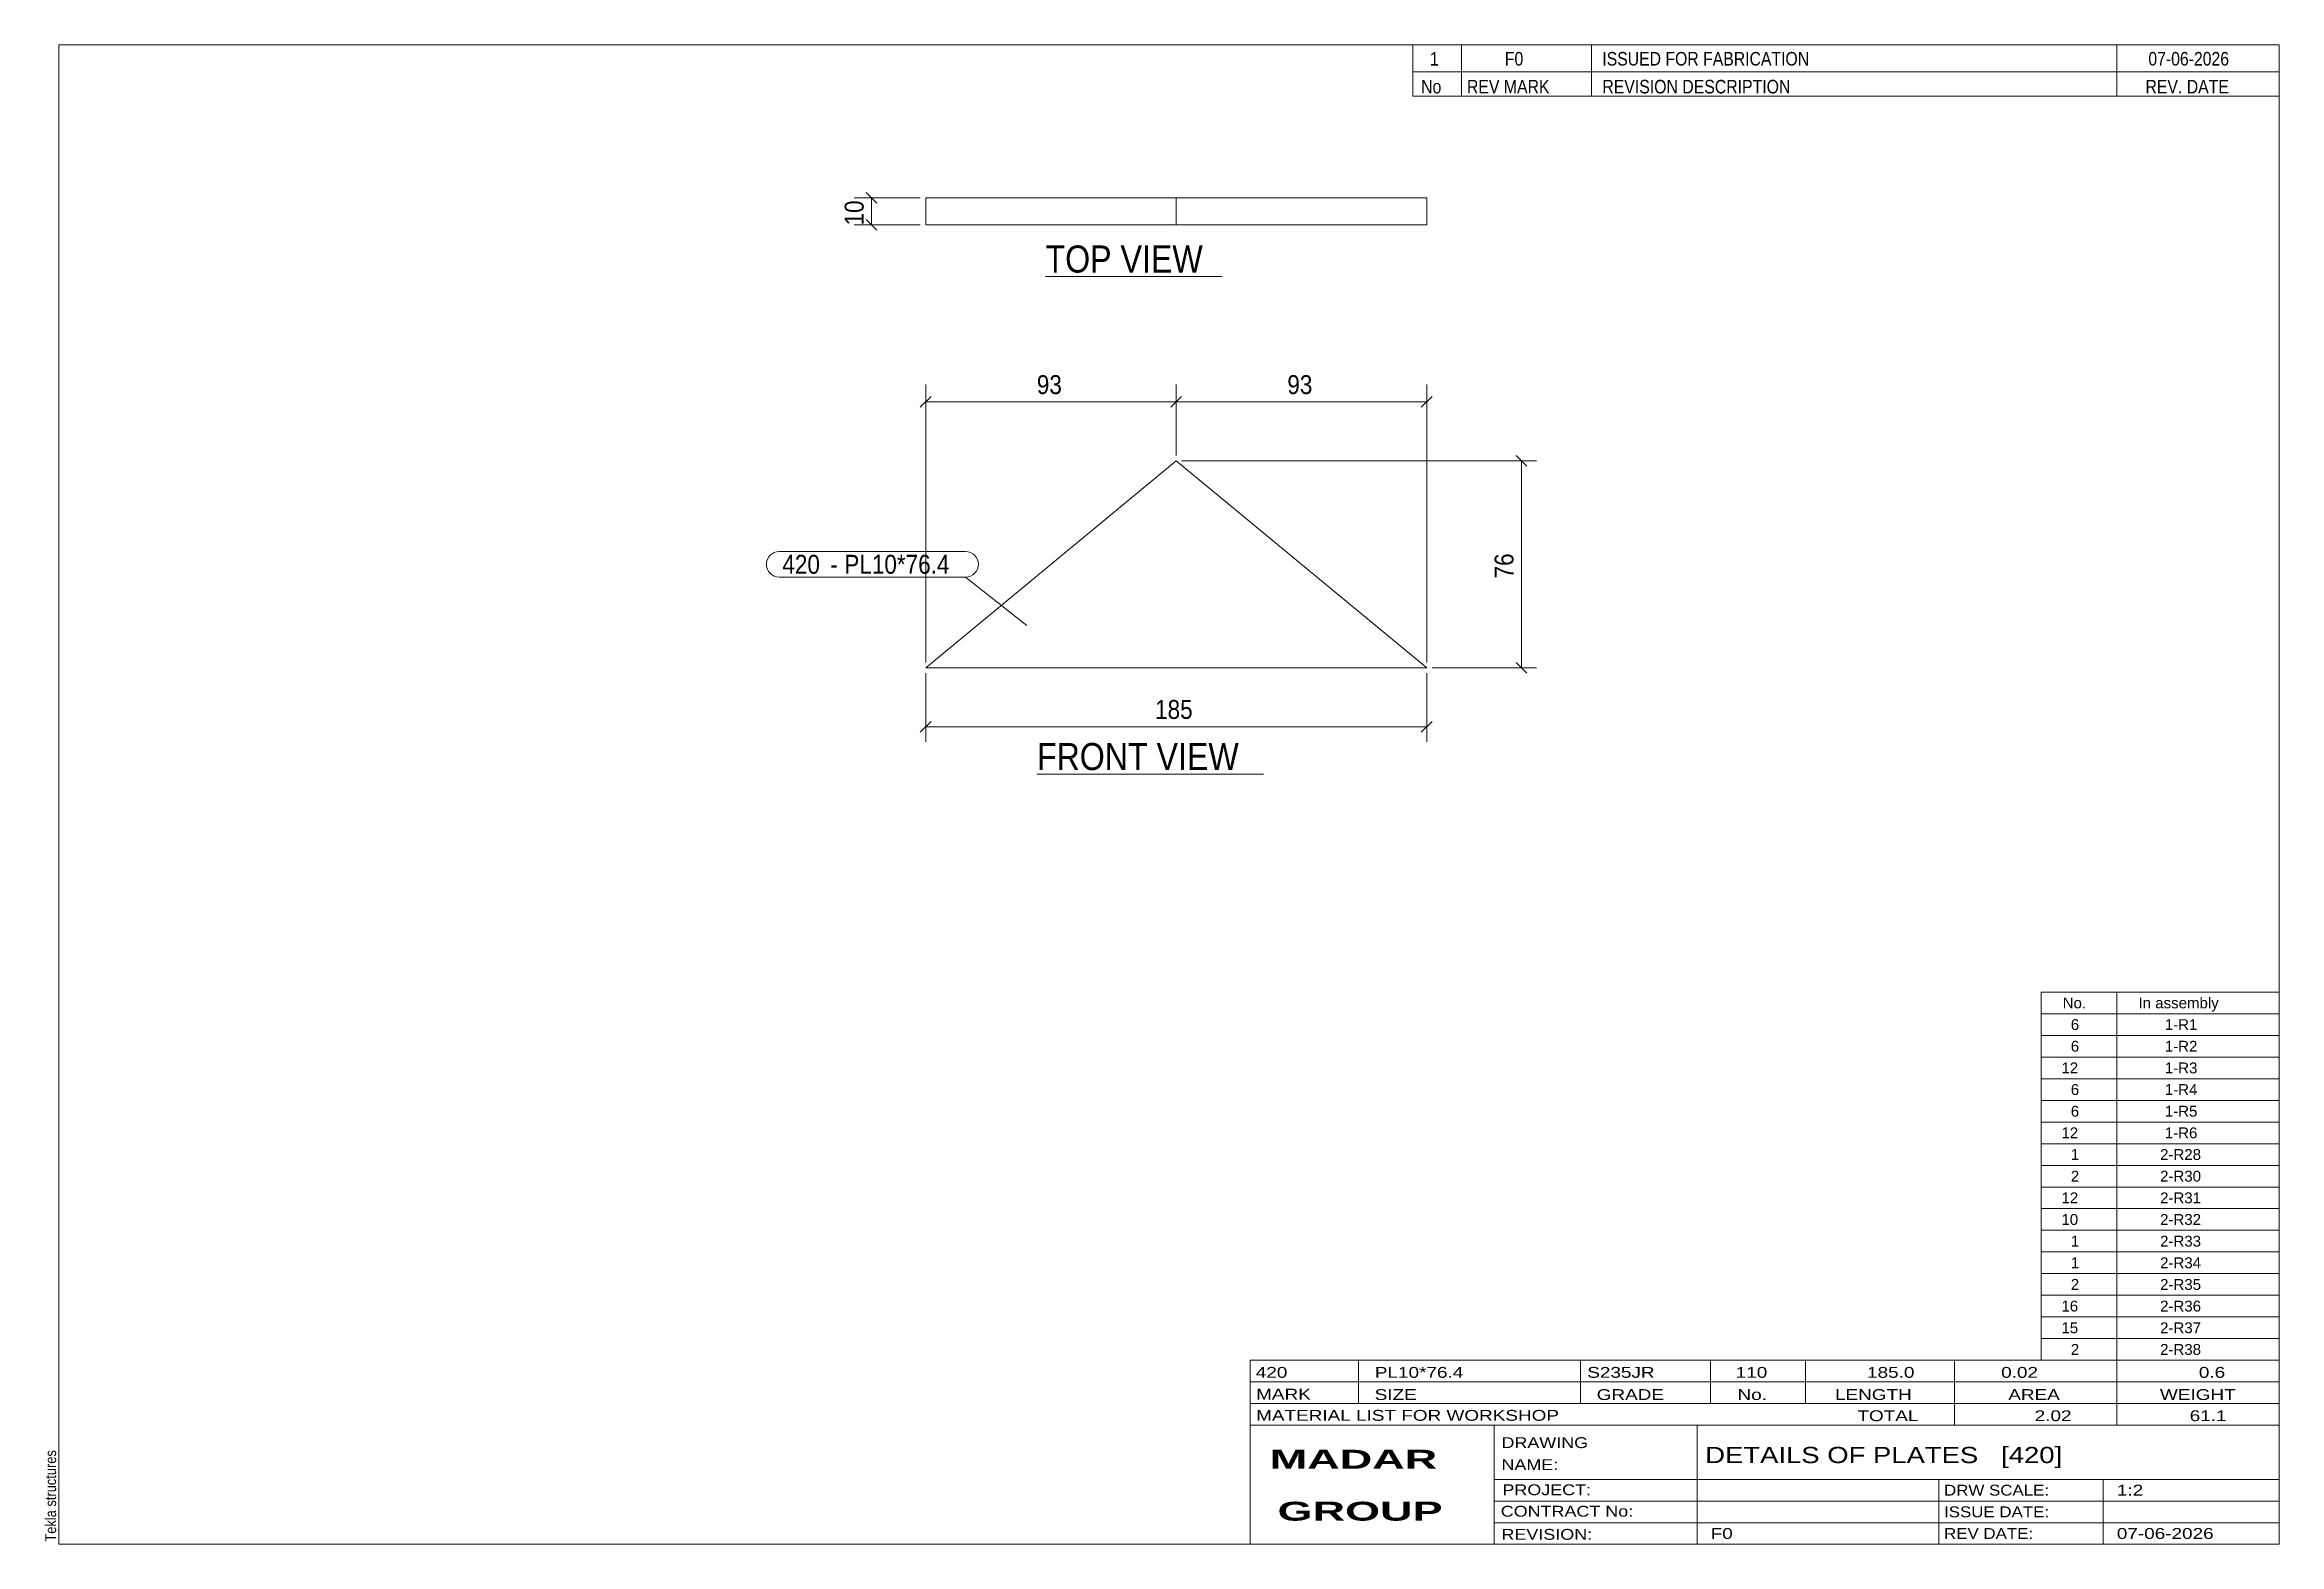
# Model space of a CAD drawing. Header units: millimetres. Extents: x 2 to 415, y 5 to 282.
import ezdxf

# ---------------------------------------------------------------- set-up
doc = ezdxf.new("R2010")
doc.units = ezdxf.units.MM
doc.linetypes.add('XKITLINE00', pattern=[0])
for name, color, linetype, lineweight in [('Dimensions', 7, 'Continuous', 0), ('DrawingSheet', 5, 'Continuous', 0), ('OtherObjectType', 7, 'Continuous', 0), ('Part', 2, 'Continuous', 0), ('PartMark', 7, 'Continuous', 0)]:
    doc.layers.add(name, color=color, linetype=linetype, lineweight=lineweight)
doc.styles.add('ARIAL', font='ARIAL.TTF')
doc.styles.add('ARIAL_BOLD', font='ARIALBD.TTF')
doc.styles.add('ARIAL_NARROW', font='ARIALN.TTF')

# ---------------------------------------------------------------- blocks, each defined once
blk = doc.blocks.new('*A1')
at = {"layer": 'Part', "color": 2, "linetype": 'XKITLINE00', "lineweight": 0}
for p, q in [((165.06, 166.9), (211.31, 205.12)), ((211.31, 205.12), (257.57, 166.9)), ((257.57, 166.9), (165.06, 166.9))]:
    blk.add_line(p, q, dxfattribs=at)
blk = doc.blocks.new('*A2')
at = {"layer": 'Part', "color": 2, "linetype": 'XKITLINE00', "lineweight": 0}
for p, q in [((165.06, 248.7), (165.06, 253.7)), ((257.57, 253.7), (165.06, 253.7)), ((211.31, 248.7), (211.31, 253.7)), ((257.57, 248.7), (257.57, 253.7)), ((211.31, 248.7), (165.06, 248.7)), ((257.57, 248.7), (211.31, 248.7))]:
    blk.add_line(p, q, dxfattribs=at)
blk = doc.blocks.new('*A3')
at = {"layer": 'DrawingSheet', "color": 5, "linetype": 'XKITLINE00', "lineweight": 0}
for p, q in [((415, 282), (5, 282)), ((5, 282), (5, 5)), ((415, 5), (415, 282)), ((5, 5), (415, 5))]:
    blk.add_line(p, q, dxfattribs=at)
at = {"layer": 'DrawingSheet', "color": 5, "style": 'ARIAL', "width": 0.85}
blk.add_text('Tekla structures', height=2, rotation=90, dxfattribs=at).set_placement((4.5, 5.5))
blk = doc.blocks.new('*A4')
at = {"layer": 'OtherObjectType', "color": 7, "linetype": 'XKITLINE00', "lineweight": 0}
for p, q in [((371, 107), (415, 107)), ((371, 103), (371, 107)), ((385, 103), (385, 107)), ((415, 103), (415, 107)), ((371, 103), (415, 103)), ((371, 99), (371, 103)), ((385, 99), (385, 103)), ((415, 99), (415, 103)), ((371, 99), (415, 99)), ((371, 95), (371, 99)), ((371, 95), (415, 95)), ((371, 91), (371, 95)), ((385, 95), (385, 99)), ((385, 91), (385, 95)), ((415, 95), (415, 99)), ((415, 91), (415, 95)), ((371, 91), (415, 91)), ((371, 87), (371, 91)), ((385, 87), (385, 91)), ((415, 87), (415, 91)), ((371, 87), (415, 87)), ((371, 83), (371, 87)), ((385, 83), (385, 87)), ((415, 83), (415, 87)), ((371, 83), (415, 83)), ((371, 79), (371, 83)), ((385, 79), (385, 83)), ((415, 79), (415, 83)), ((371, 79), (415, 79)), ((371, 75), (371, 79)), ((385, 75), (385, 79)), ((415, 75), (415, 79)), ((371, 75), (415, 75)), ((371, 71), (371, 75)), ((385, 71), (385, 75)), ((415, 71), (415, 75)), ((371, 71), (415, 71)), ((371, 67), (371, 71)), ((385, 67), (385, 71)), ((415, 67), (415, 71)), ((371, 67), (415, 67)), ((371, 63), (371, 67)), ((385, 63), (385, 67)), ((415, 63), (415, 67)), ((371, 63), (415, 63)), ((371, 59), (371, 63)), ((385, 59), (385, 63)), ((415, 59), (415, 63)), ((371, 59), (415, 59)), ((371, 55), (371, 59)), ((385, 55), (385, 59)), ((415, 55), (415, 59)), ((371, 55), (415, 55)), ((371, 51), (371, 55)), ((385, 51), (385, 55)), ((415, 51), (415, 55)), ((371, 51), (415, 51)), ((371, 47), (371, 51)), ((385, 47), (385, 51)), ((415, 47), (415, 51)), ((371, 47), (415, 47)), ((371, 43), (371, 47)), ((385, 43), (385, 47)), ((415, 43), (415, 47)), ((371, 43), (415, 43)), ((371, 39), (371, 43)), ((385, 39), (385, 43)), ((415, 39), (415, 43)), ((371, 39), (415, 39))]:
    blk.add_line(p, q, dxfattribs=at)
at = {"layer": 'OtherObjectType', "color": 7, "style": 'ARIAL_NARROW', "width": 1.211571}
for s, p in [('No.', (375, 104)), ('In assembly', (389, 104)), ('6', (376.5, 100)), ('1-R1', (393.86, 100)), ('6', (376.5, 96)), ('1-R2', (393.86, 96)), ('12', (374.77, 92)), ('1-R3', (393.86, 92)), ('6', (376.5, 88)), ('1-R4', (393.86, 88)), ('6', (376.5, 84)), ('1-R5', (393.86, 84)), ('12', (374.77, 80)), ('1-R6', (393.86, 80)), ('1', (376.5, 76)), ('2-R28', (392.99, 76)), ('2', (376.5, 72)), ('2-R30', (392.99, 72)), ('12', (374.77, 68)), ('10', (374.77, 64)), ('2-R31', (392.99, 68)), ('2-R32', (392.99, 64)), ('1', (376.5, 60)), ('2-R33', (392.99, 60)), ('1', (376.5, 56)), ('2-R34', (392.99, 56)), ('2', (376.5, 52)), ('2-R35', (392.99, 52)), ('16', (374.77, 48)), ('2-R36', (392.99, 48)), ('15', (374.77, 44)), ('2-R37', (392.99, 44)), ('2', (376.5, 40)), ('2-R38', (392.99, 40))]:
    blk.add_text(s, height=2, dxfattribs=at).set_placement(p)
blk = doc.blocks.new('*A5')
at = {"layer": 'OtherObjectType', "color": 7, "linetype": 'XKITLINE00', "lineweight": 0}
for p, q in [((255, 282), (415, 282)), ((415, 282), (255, 282)), ((255, 282), (255, 277)), ((264, 282), (264, 277)), ((288, 282), (288, 277)), ((385, 282), (385, 277)), ((415, 282), (415, 277)), ((255, 277), (415, 277)), ((255, 277), (255, 272.5)), ((255, 277), (415, 277)), ((264, 277), (264, 272.5)), ((288, 277), (288, 272.5)), ((385, 277), (385, 272.5)), ((415, 277), (415, 272.5)), ((415, 272.5), (255, 272.5))]:
    blk.add_line(p, q, dxfattribs=at)
at = {"layer": 'OtherObjectType', "color": 7, "style": 'ARIAL_NARROW'}
for s, width, p in [('1', 1.017001, (258.16, 278.15)), ('F0', 1.017001, (272, 278.15)), ('ISSUED FOR FABRICATION', 1.017001, (290, 278.15)), ('07-06-2026', 1.017001, (390.82, 278.15)), ('No', 1.02, (256.54, 273)), ('REV MARK', 1.02, (265, 273)), ('REVISION DESCRIPTION', 1.02, (290, 273)), ('REV. DATE', 1.02, (390.28, 273))]:
    blk.add_text(s, height=2.5, dxfattribs=dict(at, width=width)).set_placement(p)
blk = doc.blocks.new('*A6')
at = {"layer": 'OtherObjectType', "color": 7, "linetype": 'XKITLINE00', "lineweight": 0}
for p, q in [((225, 39), (415, 39)), ((225, 39), (225, 35)), ((225, 39), (415, 39)), ((245, 35), (245, 39)), ((286, 35), (286, 39)), ((310, 35), (310, 39)), ((327.5, 35), (327.5, 39)), ((355, 35), (355, 39)), ((385, 35), (385, 39)), ((415, 35), (415, 39)), ((225, 35), (415, 35)), ((225, 35), (225, 5)), ((225, 35), (415, 35)), ((245, 31), (245, 35)), ((286, 31), (286, 35)), ((310, 31), (310, 35)), ((327.5, 31), (327.5, 35)), ((355, 31), (355, 35)), ((385, 31), (385, 35)), ((415, 31), (415, 35)), ((225, 31), (415, 31)), ((355, 27), (355, 31)), ((385, 27), (385, 31)), ((415, 27), (415, 31)), ((225, 27), (415, 27)), ((270, 21), (270, 27)), ((307.5, 17), (307.5, 27)), ((415, 21), (415, 27)), ((270, 21), (270, 5)), ((415, 17), (415, 21)), ((270, 17), (415, 17)), ((307.5, 5), (307.5, 17)), ((352.16, 13), (352.16, 17)), ((382.5, 5), (382.5, 17)), ((415, 13), (415, 17)), ((270, 13), (415, 13)), ((352.16, 5), (352.16, 13)), ((415, 9), (415, 13)), ((270, 9), (415, 9)), ((415, 5), (415, 9)), ((225, 5), (415, 5)), ((262.5, 5), (415, 5))]:
    blk.add_line(p, q, dxfattribs=at)
at = {"layer": 'OtherObjectType', "color": 7, "style": 'ARIAL_NARROW'}
for s, height, width, p in [('420', 2, 1.525501, (226.01, 35.76)), ('PL10*76.4', 2, 1.525501, (248, 35.76)), ('S235JR', 2, 1.525501, (287.22, 35.76)), ('110', 2, 1.525501, (314.63, 35.76)), ('185.0', 2, 1.525501, (338.88, 35.76)), ('0.02', 2, 1.525501, (363.64, 35.76)), ('0.6', 2, 1.525501, (400.14, 35.76)), ('MARK', 2, 1.525501, (226.08, 31.73)), ('SIZE', 2, 1.525501, (247.96, 31.66)), ('GRADE', 2, 1.525501, (288.96, 31.66)), ('No.', 2, 1.525501, (314.96, 31.66)), ('LENGTH', 2, 1.525501, (332.96, 31.66)), ('AREA', 2, 1.525501, (364.96, 31.66)), ('WEIGHT', 2, 1.525501, (392.96, 31.66)), ('MATERIAL LIST FOR WORKSHOP', 2, 1.525501, (226.08, 27.82)), ('TOTAL', 2, 1.525501, (337.1, 27.75)), ('2.02', 2, 1.525501, (369.83, 27.75)), ('61.1', 2, 1.525501, (398.45, 27.75)), ('DRAWING', 2, 1.445, (271.38, 22.78)), ('NAME:', 2, 1.445, (271.38, 18.72)), ('DETAILS OF PLATES   [420]', 3, 1.474651, (309, 20)), ('PROJECT:', 2, 1.445, (271.55, 14.07)), ('DRW SCALE:', 2, 1.36, (353.1, 14)), ('1:2', 2, 1.525501, (385, 14)), ('CONTRACT No:', 2, 1.445, (271.25, 10.11)), ('ISSUE DATE:', 2, 1.36, (353.1, 10)), ('REVISION:', 2, 1.445, (271.38, 5.84)), ('F0', 2, 1.525501, (310, 6)), ('REV DATE:', 2, 1.36, (353.1, 6)), ('07-06-2026', 2, 1.525501, (385, 6))]:
    blk.add_text(s, height=height, dxfattribs=dict(at, width=width)).set_placement(p)
at = {"layer": 'OtherObjectType', "color": 1, "style": 'ARIAL_BOLD', "width": 1.7}
for s, p in [('MADAR ', (228.58, 18.97)), ('GROUP', (230.03, 9.37))]:
    blk.add_text(s, height=3.5, dxfattribs=at).set_placement(p)
blk = doc.blocks.new('*A7')
at = {"layer": 'Dimensions', "color": 7, "linetype": 'XKITLINE00', "lineweight": 0}
for p, q in [((212.31, 205.12), (277.86, 205.12)), ((274.07, 206.11), (276.05, 204.13)), ((275.06, 166.9), (275.06, 205.12)), ((258.57, 166.9), (277.86, 166.9)), ((274.07, 167.89), (276.05, 165.91))]:
    blk.add_line(p, q, dxfattribs=at)
at = {"layer": 'Dimensions', "color": 3}
for p in [(275.06, 205.12), (275.06, 166.9)]:
    blk.add_point(p, dxfattribs=at)
at = {"layer": 'Dimensions', "color": 3, "style": 'ARIAL', "width": 0.85}
blk.add_text('76', height=3.5, rotation=90.0002, dxfattribs=at).set_placement((273.61, 183.41))
blk = doc.blocks.new('*A8')
at = {"layer": 'Dimensions', "color": 7, "linetype": 'XKITLINE00', "lineweight": 0}
for p, q in [((165.06, 165.9), (165.06, 153.21)), ((257.57, 165.9), (257.57, 153.21)), ((166.05, 157), (164.07, 155.02)), ((258.56, 157), (256.58, 155.02)), ((165.06, 156.01), (257.57, 156.01))]:
    blk.add_line(p, q, dxfattribs=at)
at = {"layer": 'Dimensions', "color": 3}
for p in [(165.06, 156.01), (257.57, 156.01)]:
    blk.add_point(p, dxfattribs=at)
at = {"layer": 'Dimensions', "color": 3, "style": 'ARIAL', "width": 0.85}
blk.add_text('185', height=3.5, dxfattribs=at).set_placement((207.42, 157.46))
blk = doc.blocks.new('*A9')
at = {"layer": 'Dimensions', "color": 7, "linetype": 'XKITLINE00', "lineweight": 0}
for p, q in [((165.06, 167.9), (165.06, 219.21)), ((211.31, 206.12), (211.31, 219.21)), ((166.05, 217), (164.07, 215.02)), ((165.06, 216.01), (211.31, 216.01)), ((212.3, 217), (210.32, 215.02))]:
    blk.add_line(p, q, dxfattribs=at)
at = {"layer": 'Dimensions', "color": 3}
for p in [(165.06, 216.01), (211.31, 216.01)]:
    blk.add_point(p, dxfattribs=at)
at = {"layer": 'Dimensions', "color": 3, "style": 'ARIAL', "width": 0.85}
blk.add_text('93', height=3.5, dxfattribs=at).set_placement((185.59, 217.46))
blk = doc.blocks.new('*A10')
at = {"layer": 'Dimensions', "color": 7, "linetype": 'XKITLINE00', "lineweight": 0}
for p, q in [((211.31, 206.12), (211.31, 219.21)), ((257.57, 167.9), (257.57, 219.21)), ((212.3, 217), (210.32, 215.02)), ((211.31, 216.01), (257.57, 216.01)), ((258.56, 217), (256.58, 215.02))]:
    blk.add_line(p, q, dxfattribs=at)
at = {"layer": 'Dimensions', "color": 3}
for p in [(211.31, 216.01), (257.57, 216.01)]:
    blk.add_point(p, dxfattribs=at)
at = {"layer": 'Dimensions', "color": 3, "style": 'ARIAL', "width": 0.85}
blk.add_text('93', height=3.5, dxfattribs=at).set_placement((231.84, 217.46))
blk = doc.blocks.new('*A11')
at = {"layer": 'PartMark', "color": 7, "linetype": 'XKITLINE00', "lineweight": 0}
for p, q in [((138, 188.37), (172.44, 188.37)), ((138, 183.67), (172.44, 183.67)), ((183.76, 174.71), (172.44, 183.67))]:
    blk.add_line(p, q, dxfattribs=at)
for centre, start, end in [((138, 186.02), 90, 270), ((172.44, 186.02), 270, 90)]:
    blk.add_arc(centre, 2.35, start, end, dxfattribs=at)
at = {"layer": 'PartMark', "color": 1, "style": 'ARIAL', "width": 0.85}
blk.add_text('420', height=3.5, dxfattribs=at).set_placement((138.6, 184.27))
at = {"layer": 'PartMark', "color": 3, "style": 'ARIAL', "width": 0.85}
for s, p in [('-', (147.44, 184.27)), ('PL10*76.4', (150.04, 184.27))]:
    blk.add_text(s, height=3.5, dxfattribs=at).set_placement(p)
blk = doc.blocks.new('*A12')
at = {"layer": 'OtherObjectType', "color": 7, "linetype": 'XKITLINE00', "lineweight": 0}
blk.add_line((185.6, 147.26), (227.46, 147.26), dxfattribs=at)
at = {"layer": 'OtherObjectType', "color": 3, "style": 'ARIAL', "width": 0.85}
blk.add_text('FRONT VIEW', height=5, dxfattribs=at).set_placement((185.6, 148.01))
blk = doc.blocks.new('*A13')
at = {"layer": 'Dimensions', "color": 7, "linetype": 'XKITLINE00', "lineweight": 0}
for p, q in [((164.06, 253.7), (151.86, 253.7)), ((154.07, 254.69), (156.05, 252.71)), ((155.06, 248.7), (155.06, 253.7)), ((164.06, 248.7), (151.86, 248.7)), ((154.07, 249.69), (156.05, 247.71))]:
    blk.add_line(p, q, dxfattribs=at)
at = {"layer": 'Dimensions', "color": 3}
for p in [(155.06, 253.7), (155.06, 248.7)]:
    blk.add_point(p, dxfattribs=at)
at = {"layer": 'Dimensions', "color": 3, "style": 'ARIAL', "width": 0.85}
blk.add_text('10', height=3.5, rotation=90.0002, dxfattribs=at).set_placement((153.61, 248.61))
blk = doc.blocks.new('*A14')
at = {"layer": 'OtherObjectType', "color": 7, "linetype": 'XKITLINE00', "lineweight": 0}
blk.add_line((187.19, 239.16), (219.79, 239.16), dxfattribs=at)
at = {"layer": 'OtherObjectType', "color": 3, "style": 'ARIAL', "width": 0.85}
blk.add_text('TOP VIEW', height=5, dxfattribs=at).set_placement((187.19, 239.91))

msp = doc.modelspace()

# ---------------------------------------------------------------- block references
at = {"lineweight": 0}
for name in ['*A3', '*A5', '*A13', '*A2', '*A14', '*A9', '*A10', '*A1', '*A7', '*A11', '*A8', '*A12', '*A4', '*A6']:
    msp.add_blockref(name, (0, 0), dxfattribs=at)

doc.saveas('drawing.dxf')
